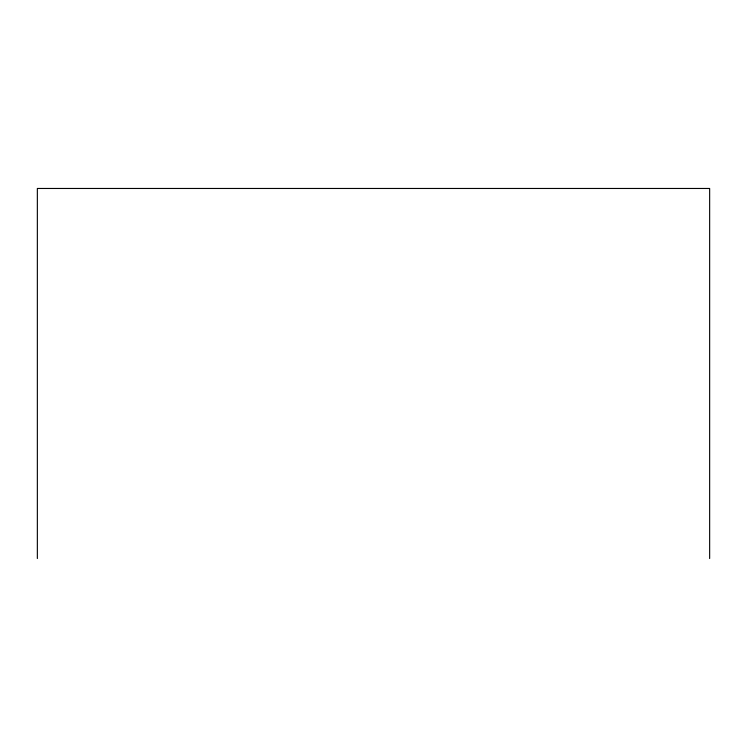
<?xml version="1.0" encoding="UTF-8"?>
<svg xmlns="http://www.w3.org/2000/svg" width="747" height="747" viewBox="0 0 747 747"><rect width="100%" height="100%" fill="white"/><g stroke="black" fill="none" stroke-linecap="round" stroke-linejoin="round"><path stroke-width="1.12" d="M709.65 558.532L709.65 188.468L37.35 188.468L37.35 558.532"/></g></svg>
